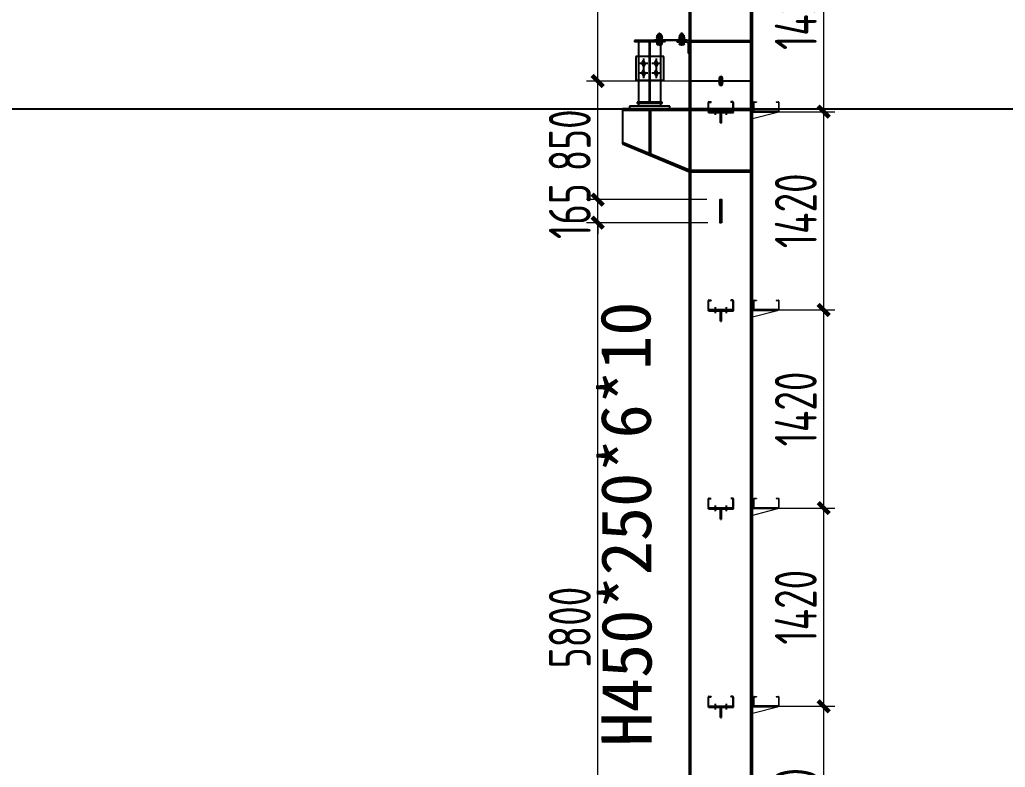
# Model space of a CAD drawing. Header units: millimetres. Extents: x -300006 to 582436, y -239689 to 0.
# Drawn here: x -70452 to -63390, y -219433 to -214077 of the extents above; entities that cross this region are included whole.
import ezdxf

# ---------------------------------------------------------------- set-up
doc = ezdxf.new("R2010")
doc.units = ezdxf.units.MM
for name, pattern in [('4', [5, 1.5, -1, 1.5, -1]), ('ACAD_ISO02W100', [15, 12, -3]), ('DIVIDE2', [15.875, 6.35, -3.175, 0, -3.175, 0, -3.175])]:
    doc.linetypes.add(name, pattern=pattern)
for name, color, linetype in [('CENTER', 1, 'Continuous'), ('OTHEA', 253, 'Continuous'), ('PUB_HATCH', 8, 'Continuous'), ('S', 3, '4'), ('一般文字', 6, 'Continuous'), ('螺栓', 15, 'Continuous')]:
    doc.layers.add(name, color=color, linetype=linetype)
doc.layers.add('钢架', color=7, linetype='Continuous', lineweight=25)
doc.styles.add('宋体', font='')
doc.styles.add('样式 1', font='gbenor.shx', dxfattribs={"width": 0.8, "height": 300})
doc.styles.get('宋体').set_extended_font_data('SimSun')
doc.dimstyles.new('1细化GJ实际标注', dxfattribs={"dimtxt": 800, "dimasz": 80, "dimexe": 80, "dimexo": 100, "dimgap": 50, "dimtad": 1, "dimdec": 0, "dimzin": 0, "dimdsep": 46, "dimtxsty": '样式 1', "dimblk1": 'ARCHTICK', "dimblk2": 'ARCHTICK', "dimsah": 1, "dimcen": 0.09, "dimdle": 50, "dimclrd": 252, "dimclre": 252, "dimclrt": 7, "dimadec": 0, "dimazin": 0, "dimtfac": 1, "dimtdec": 0, "dimtix": 1, "dimtmove": 2, "dimatfit": 3, "dimldrblk": 'ARCHTICK', "dimfxl": 80, "dimtolj": 1, "dimtzin": 0, "dimlwd": 13, "dimlwe": 13, "dimarcsym": 0})

# ---------------------------------------------------------------- blocks, each defined once
blk = doc.blocks.new('_ArchTick')
at = {"color": 0, "linetype": 'ByBlock', "const_width": 0.4}
blk.add_lwpolyline([(-0.5, -0.5), (0.5, 0.5)], dxfattribs=at)
blk = doc.blocks.new('*D438')
at = {"color": 252, "lineweight": 13, "ltscale": 1.5, "transparency": 16777216}
for p, q in [((-65102.5, -218995.8), (-64611.1, -218995.8)), ((-64691.1, -220465.8), (-64691.1, -218945.8)), ((-65102.5, -220415.8), (-64611.1, -220415.8))]:
    blk.add_line(p, q, dxfattribs=at)
at = {"layer": 'Defpoints', "color": 0, "ltscale": 1.5, "transparency": 16777216}
for p in [(-65202.5, -218995.8), (-64691.1, -218995.8), (-65202.5, -220415.8)]:
    blk.add_point(p, dxfattribs=at)
at = {"color": 252, "lineweight": 13, "ltscale": 1.5, "transparency": 16777216, "xscale": 80, "yscale": 80, "zscale": 80}
for p, rotation in [((-64691.1, -218995.8), 90), ((-64691.1, -220415.8), 270)]:
    blk.add_blockref('_ArchTick', p, dxfattribs=dict(at, rotation=rotation))
at = {"color": 7, "ltscale": 1.5, "transparency": 16777216, "insert": (-64891.1, -219705.8), "char_height": 300, "attachment_point": 5, "rotation": 90, "style": '样式 1'}
blk.add_mtext('\\A1;1420', dxfattribs=at)
blk = doc.blocks.new('*D439')
at = {"color": 252, "lineweight": 13, "ltscale": 1.5, "transparency": 16777216}
for p, q in [((-65102.5, -217575.8), (-64611.1, -217575.8)), ((-64691.1, -219045.8), (-64691.1, -217525.8)), ((-65102.5, -218995.8), (-64611.1, -218995.8))]:
    blk.add_line(p, q, dxfattribs=at)
at = {"layer": 'Defpoints', "color": 0, "ltscale": 1.5, "transparency": 16777216}
for p in [(-65202.5, -217575.8), (-64691.1, -217575.8), (-65202.5, -218995.8)]:
    blk.add_point(p, dxfattribs=at)
at = {"color": 252, "lineweight": 13, "ltscale": 1.5, "transparency": 16777216, "xscale": 80, "yscale": 80, "zscale": 80}
for p, rotation in [((-64691.1, -217575.8), 90), ((-64691.1, -218995.8), 270)]:
    blk.add_blockref('_ArchTick', p, dxfattribs=dict(at, rotation=rotation))
at = {"color": 7, "ltscale": 1.5, "transparency": 16777216, "insert": (-64891.1, -218285.8), "char_height": 300, "attachment_point": 5, "rotation": 90, "style": '样式 1'}
blk.add_mtext('\\A1;1420', dxfattribs=at)
blk = doc.blocks.new('*D440')
at = {"color": 252, "lineweight": 13, "ltscale": 1.5, "transparency": 16777216}
for p, q in [((-64691.1, -217625.8), (-64691.1, -216105.8)), ((-65102.5, -216155.8), (-64611.1, -216155.8)), ((-65102.5, -217575.8), (-64611.1, -217575.8))]:
    blk.add_line(p, q, dxfattribs=at)
at = {"layer": 'Defpoints', "color": 0, "ltscale": 1.5, "transparency": 16777216}
for p in [(-65202.5, -216155.8), (-64691.1, -216155.8), (-65202.5, -217575.8)]:
    blk.add_point(p, dxfattribs=at)
at = {"color": 252, "lineweight": 13, "ltscale": 1.5, "transparency": 16777216, "xscale": 80, "yscale": 80, "zscale": 80}
for p, rotation in [((-64691.1, -216155.8), 90), ((-64691.1, -217575.8), 270)]:
    blk.add_blockref('_ArchTick', p, dxfattribs=dict(at, rotation=rotation))
at = {"color": 7, "ltscale": 1.5, "transparency": 16777216, "insert": (-64891.1, -216865.8), "char_height": 300, "attachment_point": 5, "rotation": 90, "style": '样式 1'}
blk.add_mtext('\\A1;1420', dxfattribs=at)
blk = doc.blocks.new('*D441')
at = {"color": 252, "lineweight": 13, "ltscale": 1.5, "transparency": 16777216}
for p, q in [((-64691.1, -216205.8), (-64691.1, -214685.8)), ((-65102.5, -214735.8), (-64611.1, -214735.8)), ((-65102.5, -216155.8), (-64611.1, -216155.8))]:
    blk.add_line(p, q, dxfattribs=at)
at = {"layer": 'Defpoints', "color": 0, "ltscale": 1.5, "transparency": 16777216}
for p in [(-65202.5, -214735.8), (-64691.1, -214735.8), (-65202.5, -216155.8)]:
    blk.add_point(p, dxfattribs=at)
at = {"color": 252, "lineweight": 13, "ltscale": 1.5, "transparency": 16777216, "xscale": 80, "yscale": 80, "zscale": 80}
for p, rotation in [((-64691.1, -214735.8), 90), ((-64691.1, -216155.8), 270)]:
    blk.add_blockref('_ArchTick', p, dxfattribs=dict(at, rotation=rotation))
at = {"color": 7, "ltscale": 1.5, "transparency": 16777216, "insert": (-64891.1, -215445.8), "char_height": 300, "attachment_point": 5, "rotation": 90, "style": '样式 1'}
blk.add_mtext('\\A1;1420', dxfattribs=at)
blk = doc.blocks.new('*D442')
at = {"color": 252, "lineweight": 13, "ltscale": 1.5, "transparency": 16777216}
for p, q in [((-64691.1, -214785.8), (-64691.1, -213265.8)), ((-65102.5, -213315.8), (-64611.1, -213315.8)), ((-65102.5, -214735.8), (-64611.1, -214735.8))]:
    blk.add_line(p, q, dxfattribs=at)
at = {"layer": 'Defpoints', "color": 0, "ltscale": 1.5, "transparency": 16777216}
for p in [(-65202.5, -213315.8), (-64691.1, -213315.8), (-65202.5, -214735.8)]:
    blk.add_point(p, dxfattribs=at)
at = {"color": 252, "lineweight": 13, "ltscale": 1.5, "transparency": 16777216, "xscale": 80, "yscale": 80, "zscale": 80}
for p, rotation in [((-64691.1, -213315.8), 90), ((-64691.1, -214735.8), 270)]:
    blk.add_blockref('_ArchTick', p, dxfattribs=dict(at, rotation=rotation))
at = {"color": 7, "ltscale": 1.5, "transparency": 16777216, "insert": (-64891.1, -214025.8), "char_height": 300, "attachment_point": 5, "rotation": 90, "style": '样式 1'}
blk.add_mtext('\\A1;1420', dxfattribs=at)
blk = doc.blocks.new('A$C20BC0694')
at = {"layer": '螺栓'}
h = blk.add_hatch(color=256, dxfattribs=at)
h.paths.add_polyline_path([(58, 30), (35.3, 42), (35.3, 30)])
h.paths.add_polyline_path([(35.3, 30), (35.3, 42), (12.7, 30)])
h.paths.add_polyline_path([(12.7, 30), (35.3, 17.9), (35.3, 30)])
h.paths.add_polyline_path([(58, 30), (35.3, 30), (35.3, 17.9)])
at = {"layer": '螺栓', "color": 9}
for p, q in [((0, 30), (70.7, 30)), ((35.3, 0), (35.3, 60))]:
    blk.add_line(p, q, dxfattribs=at)
at = {"layer": '螺栓', "color": 1}
for p, q in [((35.3, 42), (12.7, 30)), ((35.3, 17.9), (12.7, 30)), ((35.3, 42), (58, 30)), ((35.3, 17.9), (58, 30))]:
    blk.add_line(p, q, dxfattribs=at)
blk = doc.blocks.new('螺栓')
at = {"layer": 'CENTER', "lineweight": 18, "ltscale": 10}
blk.add_line((-69.5, 0), (50, 0), dxfattribs=at)
at = {"layer": '螺栓'}
for p, q in [((-58, -18.1), (-58, 18.1)), ((-58, 18.1), (-58, -18.1)), ((-55.3, 22), (-42.4, 22)), ((-39.7, -18.1), (-39.7, 18.1)), ((-39.7, -18.1), (-39.7, 18.1)), ((-39.7, -11), (-39.7, 11)), ((0, -22), (0, 22)), ((2.7, 24.7), (4.6, 24.7)), ((7.3, 22), (7.3, -22)), ((7.3, -18.1), (7.3, 18.1)), ((10.1, 22), (22.9, 22)), ((25.7, -18.1), (25.7, 18.1)), ((25.7, -18.1), (25.7, 18.1)), ((25.7, -11), (25.7, 11)), ((25.7, 11), (36.7, 11)), ((36.7, 11), (39.4, 8.2)), ((39.4, 8.2), (39.4, -7.9)), ((-58, -14.1), (-58, -18.1)), ((-42.4, -22), (-55.3, -22)), ((4.6, -24.8), (2.7, -24.8)), ((7.3, -14.1), (7.3, -18.1)), ((22.9, -22), (10.1, -22)), ((34.8, -11), (25.7, -11)), ((37.1, -11), (34.8, -11)), ((39.4, -7.9), (37.1, -11))]:
    blk.add_line(p, q, dxfattribs=at)
at = {"layer": '螺栓', "color": 5, "linetype": 'ACAD_ISO02W100'}
for p, q in [((-58, -11), (-58, 11)), ((7.3, 11), (-39.7, 11)), ((7.3, -11), (7.3, 11)), ((-39.7, -11), (7.3, -11))]:
    blk.add_line(p, q, dxfattribs=at)
at = {"layer": '螺栓', "lineweight": 18}
for p, q in [((-55.3, 14.1), (-42.4, 14.1)), ((10.1, 14.1), (22.9, 14.1)), ((-55.3, -14.1), (-42.4, -14.1)), ((10.1, -14.1), (22.9, -14.1))]:
    blk.add_line(p, q, dxfattribs=at)
at = {"layer": '螺栓', "color": 5}
for p, q in [((26, 0), (25.8, -11)), ((26.2, 11), (26, 0)), ((27.5, 0), (27.4, -0.7)), ((27.5, 5.1), (27.5, 3.6)), ((27.5, 2.9), (27.5, 1.5)), ((27.5, 0.7), (27.5, 0)), ((27.7, 11), (27.6, 10.2)), ((27.6, 9.5), (27.6, 8)), ((27.6, 7.3), (27.6, 5.8)), ((28.9, 0), (28.7, -11)), ((29.1, 11), (28.9, 0)), ((30.5, 5.1), (30.4, 3.6)), ((30.4, 2.9), (30.4, 1.4)), ((30.4, 0.7), (30.4, 0)), ((30.4, 0), (30.4, -0.8)), ((30.6, 11), (30.5, 10.1)), ((30.5, 9.4), (30.5, 8)), ((30.5, 7.2), (30.5, 5.8)), ((31.8, 0), (31.6, -11)), ((32, 11), (31.8, 0)), ((33.4, 5), (33.3, 3.5)), ((33.3, 2.8), (33.3, 1.4)), ((33.3, 0.6), (33.3, 0)), ((33.3, 0), (33.3, -0.8)), ((33.4, 9.4), (33.4, 7.9)), ((33.4, 7.2), (33.4, 5.7)), ((33.5, 11), (33.5, 10.1)), ((34.7, 0), (34.5, -11)), ((34.9, 11), (34.7, 0)), ((36.2, 2.8), (36.2, 1.3)), ((36.2, 0.6), (36.2, 0)), ((36.2, 0), (36.2, -0.9)), ((36.4, 9.3), (36.3, 7.9)), ((36.3, 7.1), (36.3, 5.7)), ((36.3, 5), (36.3, 3.5)), ((36.4, 11), (36.4, 10)), ((37.6, 0), (37.5, -10.5)), ((37.8, 9.8), (37.6, 0)), ((39.2, 2.7), (39.1, 1.3)), ((39.1, 0.5), (39.1, 0)), ((39.1, 0), (39.1, -0.9)), ((39.3, 8.4), (39.2, 7.8)), ((39.2, 7.1), (39.2, 5.6)), ((39.2, 4.9), (39.2, 3.4)), ((27.4, -5.8), (27.3, -7.3)), ((27.3, -8), (27.3, -9.4)), ((27.3, -10.2), (27.3, -11)), ((27.4, -1.4), (27.4, -2.9)), ((27.4, -3.6), (27.4, -5.1)), ((30.3, -5.9), (30.2, -7.3)), ((30.2, -8), (30.2, -9.5)), ((30.2, -10.2), (30.2, -11)), ((30.3, -1.5), (30.3, -2.9)), ((30.3, -3.7), (30.3, -5.1)), ((33.1, -8.1), (33.1, -9.5)), ((33.1, -10.3), (33.1, -11)), ((33.3, -1.5), (33.2, -3)), ((33.2, -3.7), (33.2, -5.2)), ((33.2, -5.9), (33.2, -7.4)), ((36.1, -8.1), (36, -9.6)), ((36, -10.3), (36, -11)), ((36.2, -1.6), (36.1, -3.1)), ((36.1, -3.8), (36.1, -5.2)), ((36.1, -6), (36.1, -7.4)), ((39.1, -1.6), (39, -3.1)), ((39, -3.8), (39, -5.3)), ((39, -6), (39, -7.5)), ((39, -8.2), (39, -8.5))]:
    blk.add_line(p, q, dxfattribs=at)
at = {"layer": '螺栓'}
for centre, radius, start, end in [((-53.8, 18.1), 4.18, 110.03593, 249.96306), ((-20.3, 0), 37.7, 157.98788, 202.01112), ((-43.9, 18.1), 4.18, 290.03593, 69.96306), ((-77.4, 0), 37.7, 337.98788, 22.01112), ((2.7, 22), 2.75, 89.9995, 179.9995), ((4.6, 22), 2.75, 359.9995, 89.9995), ((11.5, 18.1), 4.18, 110.03593, 249.96306), ((45.1, 0), 37.7, 157.98788, 202.01112), ((21.5, 18.1), 4.18, 290.03593, 69.96306), ((-12.1, 0), 37.7, 337.98788, 22.01112), ((-53.8, -18.1), 4.18, 110.03593, 249.96306), ((-43.9, -18.1), 4.18, 290.03593, 69.96306), ((2.7, -22), 2.75, 179.9995, 269.9995), ((4.6, -22), 2.75, 269.9995, 359.9995), ((11.5, -18.1), 4.18, 110.03593, 249.96306), ((21.5, -18.1), 4.18, 290.03593, 69.96306)]:
    blk.add_arc(centre, radius, start, end, dxfattribs=at)
blk = doc.blocks.new('*D478')
at = {"color": 252, "lineweight": 13, "transparency": 16777216}
for p, q in [((-65522.5, -215530.7), (-66390.7, -215530.7)), ((-66310.7, -221380.7), (-66310.7, -215480.7)), ((-65527.5, -221330.7), (-66390.7, -221330.7))]:
    blk.add_line(p, q, dxfattribs=at)
at = {"layer": 'Defpoints', "color": 0, "transparency": 16777216}
for p in [(-66310.7, -215530.7), (-65422.5, -215530.7), (-65427.5, -221330.7)]:
    blk.add_point(p, dxfattribs=at)
at = {"color": 252, "lineweight": 13, "transparency": 16777216, "xscale": 80, "yscale": 80, "zscale": 80}
for p, rotation in [((-66310.7, -215530.7), 90), ((-66310.7, -221330.7), 270)]:
    blk.add_blockref('_ArchTick', p, dxfattribs=dict(at, rotation=rotation))
at = {"color": 7, "transparency": 16777216, "insert": (-66510.7, -218430.7), "char_height": 300, "attachment_point": 5, "rotation": 90, "style": '样式 1'}
blk.add_mtext('\\A1;5800', dxfattribs=at)
blk = doc.blocks.new('*D479')
at = {"color": 252, "lineweight": 13, "transparency": 16777216}
for p, q in [((-66310.7, -215365.7), (-66310.7, -215285.7)), ((-65527.5, -215365.7), (-66390.7, -215365.7)), ((-66310.7, -215530.7), (-66310.7, -215365.7)), ((-65522.5, -215530.7), (-66390.7, -215530.7)), ((-66310.7, -215530.7), (-66310.7, -215610.7))]:
    blk.add_line(p, q, dxfattribs=at)
at = {"layer": 'Defpoints', "color": 0, "transparency": 16777216}
for p in [(-66310.7, -215365.7), (-65427.5, -215365.7), (-65422.5, -215530.7)]:
    blk.add_point(p, dxfattribs=at)
at = {"color": 252, "lineweight": 13, "transparency": 16777216, "xscale": 80, "yscale": 80, "zscale": 80}
for p, rotation in [((-66310.7, -215365.7), 270), ((-66310.7, -215530.7), 90)]:
    blk.add_blockref('_ArchTick', p, dxfattribs=dict(at, rotation=rotation))
at = {"color": 7, "transparency": 16777216, "insert": (-66510.7, -215448.2), "char_height": 300, "attachment_point": 5, "rotation": 90, "style": '样式 1'}
blk.add_mtext('\\A1;165', dxfattribs=at)
blk = doc.blocks.new('*D480')
at = {"color": 252, "lineweight": 13, "transparency": 16777216}
for p, q in [((-66310.7, -215415.7), (-66310.7, -214465.7)), ((-65527.5, -214515.7), (-66390.7, -214515.7)), ((-65527.5, -215365.7), (-66390.7, -215365.7))]:
    blk.add_line(p, q, dxfattribs=at)
at = {"layer": 'Defpoints', "color": 0, "transparency": 16777216}
for p in [(-66310.7, -214515.7), (-65427.5, -214515.7), (-65427.5, -215365.7)]:
    blk.add_point(p, dxfattribs=at)
at = {"color": 252, "lineweight": 13, "transparency": 16777216, "xscale": 80, "yscale": 80, "zscale": 80}
for p, rotation in [((-66310.7, -214515.7), 90), ((-66310.7, -215365.7), 270)]:
    blk.add_blockref('_ArchTick', p, dxfattribs=dict(at, rotation=rotation))
at = {"color": 7, "transparency": 16777216, "insert": (-66510.7, -214940.7), "char_height": 300, "attachment_point": 5, "rotation": 90, "style": '样式 1'}
blk.add_mtext('\\A1;850', dxfattribs=at)
blk = doc.blocks.new('*D481')
at = {"color": 252, "lineweight": 13, "transparency": 16777216}
for p, q in [((-66310.7, -214565.7), (-66310.7, -212693.2)), ((-65527.5, -212743.2), (-66390.7, -212743.2)), ((-65527.5, -214515.7), (-66390.7, -214515.7))]:
    blk.add_line(p, q, dxfattribs=at)
at = {"layer": 'Defpoints', "color": 0, "transparency": 16777216}
for p in [(-66310.7, -212743.2), (-65427.5, -212743.2), (-65427.5, -214515.7)]:
    blk.add_point(p, dxfattribs=at)
at = {"color": 252, "lineweight": 13, "transparency": 16777216, "xscale": 80, "yscale": 80, "zscale": 80}
for p, rotation in [((-66310.7, -212743.2), 90), ((-66310.7, -214515.7), 270)]:
    blk.add_blockref('_ArchTick', p, dxfattribs=dict(at, rotation=rotation))
at = {"color": 7, "transparency": 16777216, "insert": (-66510.7, -213629.4), "char_height": 300, "attachment_point": 5, "rotation": 90, "style": '样式 1'}
blk.add_mtext('\\A1;1772', dxfattribs=at)

msp = doc.modelspace()

# ---------------------------------------------------------------- hatches: boundary and pattern name
at = {"ltscale": 1.5}
h = msp.add_hatch(dxfattribs=at)
h.set_pattern_fill('ANSI31', color=0, scale=50, style=0)
h.set_pattern_definition([(45, (-2540477.1363, 1850409.2664), (-4.419417382, 4.419417382), [])])
h.paths.add_polyline_path([(-65422.5, -215530.7), (-65432.5, -215530.7), (-65432.5, -215365.7), (-65422.5, -215365.7)])

# ---------------------------------------------------------------- linework, layer by layer
at = {"color": 0}
for p, q in [((-65642.5, -221915.7), (-65642.5, -211780.9)), ((-65212.5, -221915.7), (-65212.5, -211914.7)), ((-65202.5, -221915.7), (-65202.5, -211915.7)), ((-65652.5, -221915.7), (-65652.5, -212711.2)), ((-65652.5, -214225.7), (-65212.5, -214225.7)), ((-65652.5, -214235.7), (-65212.5, -214235.7)), ((-65652.5, -214715.7), (-66132.5, -214715.7)), ((-65652.5, -214727.7), (-66132.5, -214727.7)), ((-65642.5, -215153.7), (-65212.5, -215153.7)), ((-65642.5, -215165.7), (-65212.5, -215165.7))]:
    msp.add_line(p, q, dxfattribs=at)
for p, q in [((-65427.5, -214553.4), (-65427.5, -214477.9)), ((-65448.3, -214515.7), (-65406.6, -214515.7)), ((-65439.5, -214495.7), (-65439.5, -214535.7)), ((-65415.5, -214535.7), (-65415.5, -214495.7))]:
    msp.add_line(p, q)
at = {"color": 0, "ltscale": 1.5}
for p, q in [((-65212.5, -214515.7), (-65642.5, -214515.7)), ((-66132.5, -214715.7), (-66132.5, -214965.7)), ((-65942.5, -214715.7), (-65942.5, -215028)), ((-65937.5, -214715.7), (-65937.5, -215030)), ((-65932.5, -214715.7), (-65932.5, -215032)), ((-65212.5, -214715.7), (-65642.5, -214715.7)), ((-65212.5, -214727.7), (-65642.5, -214727.7)), ((-66132.5, -214952.8), (-65652.5, -215152.8)), ((-66132.5, -214965.7), (-65652.5, -215165.7))]:
    msp.add_line(p, q, dxfattribs=at)
at = {"color": 3}
for p, q in [((-65517.5, -214730.8), (-65517.5, -214670.8)), ((-65515.5, -214730.8), (-65515.5, -214670.8)), ((-65512.5, -214665.8), (-65497.5, -214665.8)), ((-65512.5, -214667.8), (-65497.5, -214667.8)), ((-65497.5, -214667.8), (-65497.5, -214665.8)), ((-65342.5, -214665.8), (-65357.5, -214665.8)), ((-65357.5, -214665.8), (-65357.5, -214667.8)), ((-65342.5, -214667.8), (-65357.5, -214667.8)), ((-65339.5, -214730.8), (-65339.5, -214670.8)), ((-65337.5, -214730.8), (-65337.5, -214670.8)), ((-65517.5, -214735.8), (-65337.5, -214735.8)), ((-65517.5, -214741.8), (-65517.5, -214735.8)), ((-65517.5, -214741.8), (-65337.5, -214741.8)), ((-65512.5, -214733.8), (-65342.5, -214733.8)), ((-65430.5, -214815.8), (-65430.5, -214741.8)), ((-65424.5, -214815.8), (-65424.5, -214741.8)), ((-65337.5, -214741.8), (-65337.5, -214735.8)), ((-65430.5, -214815.8), (-65424.5, -214815.8)), ((-65517.5, -216150.8), (-65517.5, -216090.8)), ((-65515.5, -216150.8), (-65515.5, -216090.8)), ((-65512.5, -216085.8), (-65497.5, -216085.8)), ((-65512.5, -216087.8), (-65497.5, -216087.8)), ((-65497.5, -216087.8), (-65497.5, -216085.8)), ((-65342.5, -216085.8), (-65357.5, -216085.8)), ((-65357.5, -216085.8), (-65357.5, -216087.8)), ((-65342.5, -216087.8), (-65357.5, -216087.8)), ((-65339.5, -216150.8), (-65339.5, -216090.8)), ((-65337.5, -216150.8), (-65337.5, -216090.8)), ((-65517.5, -216155.8), (-65337.5, -216155.8)), ((-65517.5, -216161.8), (-65517.5, -216155.8)), ((-65517.5, -216161.8), (-65337.5, -216161.8)), ((-65512.5, -216153.8), (-65342.5, -216153.8)), ((-65430.5, -216235.8), (-65430.5, -216161.8)), ((-65424.5, -216235.8), (-65424.5, -216161.8)), ((-65337.5, -216161.8), (-65337.5, -216155.8)), ((-65430.5, -216235.8), (-65424.5, -216235.8)), ((-65517.5, -217570.8), (-65517.5, -217510.8)), ((-65515.5, -217570.8), (-65515.5, -217510.8)), ((-65512.5, -217505.8), (-65497.5, -217505.8)), ((-65512.5, -217507.8), (-65497.5, -217507.8)), ((-65497.5, -217507.8), (-65497.5, -217505.8)), ((-65342.5, -217505.8), (-65357.5, -217505.8)), ((-65357.5, -217505.8), (-65357.5, -217507.8)), ((-65342.5, -217507.8), (-65357.5, -217507.8)), ((-65339.5, -217570.8), (-65339.5, -217510.8)), ((-65337.5, -217570.8), (-65337.5, -217510.8)), ((-65517.5, -217575.8), (-65337.5, -217575.8)), ((-65517.5, -217581.8), (-65517.5, -217575.8)), ((-65517.5, -217581.8), (-65337.5, -217581.8)), ((-65512.5, -217573.8), (-65342.5, -217573.8)), ((-65430.5, -217655.8), (-65430.5, -217581.8)), ((-65424.5, -217655.8), (-65424.5, -217581.8)), ((-65337.5, -217581.8), (-65337.5, -217575.8)), ((-65430.5, -217655.8), (-65424.5, -217655.8)), ((-65517.5, -218990.8), (-65517.5, -218930.8)), ((-65515.5, -218990.8), (-65515.5, -218930.8)), ((-65512.5, -218925.8), (-65497.5, -218925.8)), ((-65512.5, -218927.8), (-65497.5, -218927.8)), ((-65497.5, -218927.8), (-65497.5, -218925.8)), ((-65342.5, -218925.8), (-65357.5, -218925.8)), ((-65357.5, -218925.8), (-65357.5, -218927.8)), ((-65342.5, -218927.8), (-65357.5, -218927.8)), ((-65339.5, -218990.8), (-65339.5, -218930.8)), ((-65337.5, -218990.8), (-65337.5, -218930.8)), ((-65517.5, -218995.8), (-65337.5, -218995.8)), ((-65517.5, -219001.8), (-65517.5, -218995.8)), ((-65517.5, -219001.8), (-65337.5, -219001.8)), ((-65512.5, -218993.8), (-65342.5, -218993.8)), ((-65430.5, -219075.8), (-65430.5, -219001.8)), ((-65424.5, -219075.8), (-65424.5, -219001.8)), ((-65337.5, -219001.8), (-65337.5, -218995.8)), ((-65430.5, -219075.8), (-65424.5, -219075.8))]:
    msp.add_line(p, q, dxfattribs=at)
at = {"color": 3, "lineweight": 13}
for p, q in [((-65192.4, -214732.9), (-65192.7, -214667.9)), ((-65192.4, -214732.9), (-65192.7, -214667.9)), ((-65189.4, -214730.9), (-65189.7, -214669.9)), ((-65189.4, -214730.9), (-65189.7, -214669.9)), ((-65189.6, -214664.9), (-65172.6, -214665)), ((-65189.6, -214664.9), (-65172.6, -214665)), ((-65187.7, -214667.9), (-65172.7, -214668)), ((-65187.7, -214667.9), (-65172.7, -214668)), ((-65172.6, -214665), (-65172.7, -214668)), ((-65172.6, -214665), (-65172.7, -214668)), ((-65032.4, -214664.9), (-65015.4, -214664.9)), ((-65032.4, -214664.9), (-65032.4, -214667.9)), ((-65032.4, -214664.9), (-65032.4, -214667.9)), ((-65032.4, -214664.9), (-65015.4, -214664.9)), ((-65032.4, -214667.9), (-65017.4, -214667.9)), ((-65032.4, -214667.9), (-65017.4, -214667.9)), ((-65015.4, -214669.9), (-65015.2, -214730.9)), ((-65015.4, -214669.9), (-65015.2, -214730.9)), ((-65012.4, -214667.9), (-65012.2, -214732.9)), ((-65012.4, -214667.9), (-65012.2, -214732.9)), ((-65014.6, -214735.8), (-65202.5, -214735.8)), ((-65014.7, -214735.9), (-65202.5, -214735.8)), ((-65202.5, -214735.8), (-65202.4, -214787.5)), ((-65202.5, -214735.8), (-65202.4, -214787.5)), ((-65014.7, -214735.9), (-65202.5, -214735.8)), ((-65014.6, -214735.8), (-65202.5, -214735.8)), ((-65022.2, -214741.9), (-65202.5, -214741.8)), ((-65022.2, -214741.9), (-65202.5, -214741.8)), ((-65022.2, -214741.9), (-65202.5, -214741.8)), ((-65022.2, -214741.9), (-65202.5, -214741.8)), ((-65022.2, -214741.9), (-65202.4, -214787.5)), ((-65022.2, -214741.9), (-65202.4, -214787.5)), ((-65015.2, -214735.9), (-65189.5, -214735.9)), ((-65015.2, -214735.9), (-65189.5, -214735.9)), ((-65017.2, -214732.9), (-65187.4, -214732.9)), ((-65017.2, -214732.9), (-65187.4, -214732.9)), ((-65022.2, -214735.9), (-65022.2, -214741.9)), ((-65022.2, -214735.9), (-65022.2, -214741.9)), ((-65192.4, -216152.9), (-65192.7, -216087.9)), ((-65192.4, -216152.9), (-65192.7, -216087.9)), ((-65189.4, -216150.9), (-65189.7, -216089.9)), ((-65189.4, -216150.9), (-65189.7, -216089.9)), ((-65189.6, -216084.9), (-65172.6, -216085)), ((-65189.6, -216084.9), (-65172.6, -216085)), ((-65187.7, -216087.9), (-65172.7, -216088)), ((-65187.7, -216087.9), (-65172.7, -216088)), ((-65172.6, -216085), (-65172.7, -216088)), ((-65172.6, -216085), (-65172.7, -216088)), ((-65032.4, -216084.9), (-65015.4, -216084.9)), ((-65032.4, -216084.9), (-65032.4, -216087.9)), ((-65032.4, -216084.9), (-65032.4, -216087.9)), ((-65032.4, -216084.9), (-65015.4, -216084.9)), ((-65032.4, -216087.9), (-65017.4, -216087.9)), ((-65032.4, -216087.9), (-65017.4, -216087.9)), ((-65015.4, -216089.9), (-65015.2, -216150.9)), ((-65015.4, -216089.9), (-65015.2, -216150.9)), ((-65012.4, -216087.9), (-65012.2, -216152.9)), ((-65012.4, -216087.9), (-65012.2, -216152.9)), ((-65014.6, -216155.8), (-65202.5, -216155.8)), ((-65014.7, -216155.9), (-65202.5, -216155.8)), ((-65202.5, -216155.8), (-65202.4, -216207.5)), ((-65202.5, -216155.8), (-65202.4, -216207.5)), ((-65014.7, -216155.9), (-65202.5, -216155.8)), ((-65014.6, -216155.8), (-65202.5, -216155.8)), ((-65022.2, -216161.9), (-65202.5, -216161.8)), ((-65022.2, -216161.9), (-65202.5, -216161.8)), ((-65022.2, -216161.9), (-65202.5, -216161.8)), ((-65022.2, -216161.9), (-65202.5, -216161.8)), ((-65022.2, -216161.9), (-65202.4, -216207.5)), ((-65022.2, -216161.9), (-65202.4, -216207.5)), ((-65015.2, -216155.9), (-65189.5, -216155.9)), ((-65015.2, -216155.9), (-65189.5, -216155.9)), ((-65017.2, -216152.9), (-65187.4, -216152.9)), ((-65017.2, -216152.9), (-65187.4, -216152.9)), ((-65022.2, -216155.9), (-65022.2, -216161.9)), ((-65022.2, -216155.9), (-65022.2, -216161.9)), ((-65192.4, -217572.9), (-65192.7, -217507.9)), ((-65192.4, -217572.9), (-65192.7, -217507.9)), ((-65189.4, -217570.9), (-65189.7, -217509.9)), ((-65189.4, -217570.9), (-65189.7, -217509.9)), ((-65189.6, -217504.9), (-65172.6, -217505)), ((-65189.6, -217504.9), (-65172.6, -217505)), ((-65187.7, -217507.9), (-65172.7, -217508)), ((-65187.7, -217507.9), (-65172.7, -217508)), ((-65172.6, -217505), (-65172.7, -217508)), ((-65172.6, -217505), (-65172.7, -217508)), ((-65032.4, -217504.9), (-65015.4, -217504.9)), ((-65032.4, -217504.9), (-65032.4, -217507.9)), ((-65032.4, -217504.9), (-65032.4, -217507.9)), ((-65032.4, -217504.9), (-65015.4, -217504.9)), ((-65032.4, -217507.9), (-65017.4, -217507.9)), ((-65032.4, -217507.9), (-65017.4, -217507.9)), ((-65015.4, -217509.9), (-65015.2, -217570.9)), ((-65015.4, -217509.9), (-65015.2, -217570.9)), ((-65012.4, -217507.9), (-65012.2, -217572.9)), ((-65012.4, -217507.9), (-65012.2, -217572.9)), ((-65014.6, -217575.8), (-65202.5, -217575.8)), ((-65014.7, -217575.9), (-65202.5, -217575.8)), ((-65202.5, -217575.8), (-65202.4, -217627.5)), ((-65202.5, -217575.8), (-65202.4, -217627.5)), ((-65014.7, -217575.9), (-65202.5, -217575.8)), ((-65014.6, -217575.8), (-65202.5, -217575.8)), ((-65022.2, -217581.9), (-65202.5, -217581.8)), ((-65022.2, -217581.9), (-65202.5, -217581.8)), ((-65022.2, -217581.9), (-65202.5, -217581.8)), ((-65022.2, -217581.9), (-65202.5, -217581.8)), ((-65022.2, -217581.9), (-65202.4, -217627.5)), ((-65022.2, -217581.9), (-65202.4, -217627.5)), ((-65015.2, -217575.9), (-65189.5, -217575.9)), ((-65015.2, -217575.9), (-65189.5, -217575.9)), ((-65017.2, -217572.9), (-65187.4, -217572.9)), ((-65017.2, -217572.9), (-65187.4, -217572.9)), ((-65022.2, -217575.9), (-65022.2, -217581.9)), ((-65022.2, -217575.9), (-65022.2, -217581.9)), ((-65192.4, -218992.9), (-65192.7, -218927.9)), ((-65192.4, -218992.9), (-65192.7, -218927.9)), ((-65189.4, -218990.9), (-65189.7, -218929.9)), ((-65189.4, -218990.9), (-65189.7, -218929.9)), ((-65189.6, -218924.9), (-65172.6, -218925)), ((-65189.6, -218924.9), (-65172.6, -218925)), ((-65187.7, -218927.9), (-65172.7, -218928)), ((-65187.7, -218927.9), (-65172.7, -218928)), ((-65172.6, -218925), (-65172.7, -218928)), ((-65172.6, -218925), (-65172.7, -218928)), ((-65032.4, -218924.9), (-65015.4, -218924.9)), ((-65032.4, -218924.9), (-65032.4, -218927.9)), ((-65032.4, -218924.9), (-65032.4, -218927.9)), ((-65032.4, -218924.9), (-65015.4, -218924.9)), ((-65032.4, -218927.9), (-65017.4, -218927.9)), ((-65032.4, -218927.9), (-65017.4, -218927.9)), ((-65015.4, -218929.9), (-65015.2, -218990.9)), ((-65015.4, -218929.9), (-65015.2, -218990.9)), ((-65012.4, -218927.9), (-65012.2, -218992.9)), ((-65012.4, -218927.9), (-65012.2, -218992.9)), ((-65014.6, -218995.8), (-65202.5, -218995.8)), ((-65014.7, -218995.9), (-65202.5, -218995.8)), ((-65202.5, -218995.8), (-65202.4, -219047.5)), ((-65202.5, -218995.8), (-65202.4, -219047.5)), ((-65014.7, -218995.9), (-65202.5, -218995.8)), ((-65014.6, -218995.8), (-65202.5, -218995.8)), ((-65022.2, -219001.9), (-65202.5, -219001.8)), ((-65022.2, -219001.9), (-65202.5, -219001.8)), ((-65022.2, -219001.9), (-65202.5, -219001.8)), ((-65022.2, -219001.9), (-65202.5, -219001.8)), ((-65022.2, -219001.9), (-65202.4, -219047.5)), ((-65022.2, -219001.9), (-65202.4, -219047.5)), ((-65015.2, -218995.9), (-65189.5, -218995.9)), ((-65015.2, -218995.9), (-65189.5, -218995.9)), ((-65017.2, -218992.9), (-65187.4, -218992.9)), ((-65017.2, -218992.9), (-65187.4, -218992.9)), ((-65022.2, -218995.9), (-65022.2, -219001.9)), ((-65022.2, -218995.9), (-65022.2, -219001.9))]:
    msp.add_line(p, q, dxfattribs=at)
at = {"color": 1}
msp.add_line((-113565.6, -214715.7), (-52679.5, -214715.7), dxfattribs=at)
at = {"color": 3, "linetype": 'DIVIDE2', "ltscale": 10}
for p, q in [((-65467.5, -214758.5), (-65467.5, -214717)), ((-65387.5, -214758.5), (-65387.5, -214717)), ((-65467.5, -216178.5), (-65467.5, -216137)), ((-65387.5, -216178.5), (-65387.5, -216137)), ((-65467.5, -217598.5), (-65467.5, -217557)), ((-65387.5, -217598.5), (-65387.5, -217557)), ((-65467.5, -219018.5), (-65467.5, -218977)), ((-65387.5, -219018.5), (-65387.5, -218977))]:
    msp.add_line(p, q, dxfattribs=at)
at = {"color": 0, "ltscale": 1.5}
msp.add_lwpolyline([(-65422.5, -215530.7), (-65432.5, -215530.7), (-65432.5, -215365.7), (-65422.5, -215365.7)], close=True, dxfattribs=at)
for centre, start, end in [((-65427.5, -214495.7), 0, 180), ((-65427.5, -214535.7), 180, 0)]:
    msp.add_arc(centre, 12, start, end)
at = {"color": 3}
for centre, radius, start, end in [((-65512.5, -214670.8), 5, 90, 180), ((-65512.5, -214670.8), 3, 90, 180), ((-65342.5, -214670.8), 5, 0, 90), ((-65342.5, -214670.8), 3, 0, 90), ((-65512.5, -214730.8), 5, 180, 270), ((-65512.5, -214730.8), 3, 180, 270), ((-65342.5, -214730.8), 5, 270, 0), ((-65342.5, -214730.8), 3, 270, 0), ((-65512.5, -216090.8), 5, 90, 180), ((-65512.5, -216090.8), 3, 90, 180), ((-65342.5, -216090.8), 5, 0, 90), ((-65342.5, -216090.8), 3, 0, 90), ((-65512.5, -216150.8), 5, 180, 270), ((-65512.5, -216150.8), 3, 180, 270), ((-65342.5, -216150.8), 5, 270, 0), ((-65342.5, -216150.8), 3, 270, 0), ((-65512.5, -217510.8), 5, 90, 180), ((-65512.5, -217510.8), 3, 90, 180), ((-65342.5, -217510.8), 5, 0, 90), ((-65342.5, -217510.8), 3, 0, 90), ((-65512.5, -217570.8), 5, 180, 270), ((-65512.5, -217570.8), 3, 180, 270), ((-65342.5, -217570.8), 5, 270, 0), ((-65342.5, -217570.8), 3, 270, 0), ((-65512.5, -218930.8), 5, 90, 180), ((-65512.5, -218930.8), 3, 90, 180), ((-65342.5, -218930.8), 5, 0, 90), ((-65342.5, -218930.8), 3, 0, 90), ((-65512.5, -218990.8), 5, 180, 270), ((-65512.5, -218990.8), 3, 180, 270), ((-65342.5, -218990.8), 5, 270, 0), ((-65342.5, -218990.8), 3, 270, 0)]:
    msp.add_arc(centre, radius, start, end, dxfattribs=at)
at = {"color": 3, "lineweight": 13}
for centre, radius, start, end in [((-65189.7, -214667.9), 3, 89.74495, 179.74494), ((-65189.7, -214667.9), 3, 89.74495, 179.74494), ((-65187.7, -214669.9), 2, 89.74495, 179.74494), ((-65187.7, -214669.9), 2, 89.74495, 179.74494), ((-65017.4, -214669.9), 2, 359.74494, 89.74495), ((-65017.4, -214669.9), 2, 359.74494, 89.74495), ((-65015.4, -214667.9), 3, 359.74494, 89.74495), ((-65015.4, -214667.9), 3, 359.74494, 89.74495), ((-65189.4, -214732.9), 3, 179.74494, 269.74495), ((-65189.4, -214732.9), 3, 179.74494, 269.74495), ((-65187.4, -214730.9), 2, 179.74494, 269.74495), ((-65187.4, -214730.9), 2, 179.74494, 269.74495), ((-65017.2, -214730.9), 2, 269.74495, 359.74494), ((-65017.2, -214730.9), 2, 269.74495, 359.74494), ((-65015.2, -214732.9), 3, 269.74495, 359.74494), ((-65015.2, -214732.9), 3, 269.74495, 359.74494), ((-65189.7, -216087.9), 3, 89.74495, 179.74494), ((-65189.7, -216087.9), 3, 89.74495, 179.74494), ((-65187.7, -216089.9), 2, 89.74495, 179.74494), ((-65187.7, -216089.9), 2, 89.74495, 179.74494), ((-65017.4, -216089.9), 2, 359.74494, 89.74495), ((-65017.4, -216089.9), 2, 359.74494, 89.74495), ((-65015.4, -216087.9), 3, 359.74494, 89.74495), ((-65015.4, -216087.9), 3, 359.74494, 89.74495), ((-65189.4, -216152.9), 3, 179.74494, 269.74495), ((-65189.4, -216152.9), 3, 179.74494, 269.74495), ((-65187.4, -216150.9), 2, 179.74494, 269.74495), ((-65187.4, -216150.9), 2, 179.74494, 269.74495), ((-65017.2, -216150.9), 2, 269.74495, 359.74494), ((-65017.2, -216150.9), 2, 269.74495, 359.74494), ((-65015.2, -216152.9), 3, 269.74495, 359.74494), ((-65015.2, -216152.9), 3, 269.74495, 359.74494), ((-65189.7, -217507.9), 3, 89.74495, 179.74494), ((-65189.7, -217507.9), 3, 89.74495, 179.74494), ((-65187.7, -217509.9), 2, 89.74495, 179.74494), ((-65187.7, -217509.9), 2, 89.74495, 179.74494), ((-65017.4, -217509.9), 2, 359.74494, 89.74495), ((-65017.4, -217509.9), 2, 359.74494, 89.74495), ((-65015.4, -217507.9), 3, 359.74494, 89.74495), ((-65015.4, -217507.9), 3, 359.74494, 89.74495), ((-65189.4, -217572.9), 3, 179.74494, 269.74495), ((-65189.4, -217572.9), 3, 179.74494, 269.74495), ((-65187.4, -217570.9), 2, 179.74494, 269.74495), ((-65187.4, -217570.9), 2, 179.74494, 269.74495), ((-65017.2, -217570.9), 2, 269.74495, 359.74494), ((-65017.2, -217570.9), 2, 269.74495, 359.74494), ((-65015.2, -217572.9), 3, 269.74495, 359.74494), ((-65015.2, -217572.9), 3, 269.74495, 359.74494), ((-65189.7, -218927.9), 3, 89.74495, 179.74494), ((-65189.7, -218927.9), 3, 89.74495, 179.74494), ((-65187.7, -218929.9), 2, 89.74495, 179.74494), ((-65187.7, -218929.9), 2, 89.74495, 179.74494), ((-65017.4, -218929.9), 2, 359.74494, 89.74495), ((-65017.4, -218929.9), 2, 359.74494, 89.74495), ((-65015.4, -218927.9), 3, 359.74494, 89.74495), ((-65015.4, -218927.9), 3, 359.74494, 89.74495), ((-65189.4, -218992.9), 3, 179.74494, 269.74495), ((-65189.4, -218992.9), 3, 179.74494, 269.74495), ((-65187.4, -218990.9), 2, 179.74494, 269.74495), ((-65187.4, -218990.9), 2, 179.74494, 269.74495), ((-65017.2, -218990.9), 2, 269.74495, 359.74494), ((-65017.2, -218990.9), 2, 269.74495, 359.74494), ((-65015.2, -218992.9), 3, 269.74495, 359.74494), ((-65015.2, -218992.9), 3, 269.74495, 359.74494)]:
    msp.add_arc(centre, radius, start, end, dxfattribs=at)
at = {"layer": 'OTHEA', "color": 0}
msp.add_line((-65642.5, -214221.7), (-65642.5, -214215.7), dxfattribs=at)
at = {"layer": 'PUB_HATCH', "color": 0}
for p, q in [((-65827.5, -214225.7), (-66047.5, -214225.7)), ((-66047.5, -214225.7), (-66047.5, -214235.7)), ((-65827.5, -214235.7), (-66047.5, -214235.7)), ((-65940.5, -214667.7), (-65940.5, -214235.7)), ((-65937.5, -214667.7), (-65937.5, -214235.7)), ((-65934.5, -214667.7), (-65934.5, -214235.7)), ((-65902.5, -214225.7), (-65902.5, -214219.7)), ((-65902.5, -214219.7), (-65672.5, -214219.7)), ((-65672.5, -214225.7), (-65872.5, -214225.7)), ((-65827.5, -214235.7), (-65827.5, -214225.7)), ((-65707.5, -214219.7), (-65707.5, -214225.7)), ((-65672.5, -214219.7), (-65672.5, -214219.7)), ((-65672.5, -214219.7), (-65672.5, -214225.7)), ((-65847.5, -214667.7), (-66027.5, -214667.7)), ((-66027.5, -214667.7), (-66027.5, -214675.7)), ((-65847.5, -214675.7), (-66027.5, -214675.7)), ((-65847.5, -214675.7), (-65847.5, -214667.7)), ((-65792.5, -214695.7), (-66082.5, -214695.7)), ((-66082.5, -214695.7), (-66082.5, -214715.7)), ((-66082.5, -214715.7), (-65792.5, -214715.7)), ((-65792.5, -214715.7), (-65792.5, -214695.7))]:
    msp.add_line(p, q, dxfattribs=at)
at = {"layer": 'PUB_HATCH', "color": 4}
for p, q in [((-65857.5, -214229.7), (-66017.5, -214229.7)), ((-66017.5, -214229.7), (-66017.5, -214695.7)), ((-65857.5, -214695.7), (-65857.5, -214229.7)), ((-65857.5, -214695.7), (-66017.5, -214695.7))]:
    msp.add_line(p, q, dxfattribs=at)
at = {"layer": 'PUB_HATCH', "color": 6}
for p, q in [((-65837.5, -214340.7), (-66037.5, -214340.7)), ((-66037.5, -214340.7), (-66037.5, -214510.7)), ((-65852.4, -214340.7), (-66022.4, -214340.7)), ((-65837.5, -214510.7), (-65837.5, -214340.7)), ((-66037.5, -214510.7), (-65837.5, -214510.7))]:
    msp.add_line(p, q, dxfattribs=at)
at = {"layer": 'S', "linetype": 'ByBlock'}
msp.add_lwpolyline([(-65652.5, -214225.7), (-65742.5, -214225.7), (-65742.5, -214232.3, 0.414214), (-65739.1, -214235.7), (-65673.7, -214235.7, -0.414214), (-65662.5, -214246.9), (-65662.5, -214312.3, 0.414214), (-65659.1, -214315.7), (-65652.5, -214315.7)], format="xyb", close=True, dxfattribs=at)

# ---------------------------------------------------------------- block references
at = {"color": 6, "xscale": -1, "rotation": 90}
for p in [(-65952.5, -214355.3), (-65862.5, -214355.3), (-65952.5, -214425.3), (-65862.5, -214425.3)]:
    msp.add_blockref('A$C20BC0694', p, dxfattribs=at)
at = {"layer": '钢架', "color": 3, "lineweight": 18, "yscale": 0.7999999998137355}
for p, xscale, zscale, rotation in [((-65867.5, -214208.5), 0.7999999998137355, 0.7999999998137355, 90), ((-65707.5, -214208.5), -0.7999999998137355, 0.8, 270)]:
    msp.add_blockref('螺栓', p, dxfattribs=dict(at, xscale=xscale, zscale=zscale, rotation=rotation))

# ---------------------------------------------------------------- texts
at = {"layer": '一般文字', "color": 4, "lineweight": 20, "style": '宋体'}
msp.add_text('H450*250*6*10', height=360.5, rotation=90.18, dxfattribs=at).set_placement((-65922.7, -219283.4))

# ---------------------------------------------------------------- dimensions: what is measured, and where the dimension line sits
at = {"color": 0}
for base, p1, p2, picture, middle in [((-66310.6956, -212743.1964), (-65427.4574, -214515.6679), (-65427.4574, -212743.1964), '*D481', (-66510.6956, -213629.4321)), ((-66310.7, -214515.7), (-65427.5, -215365.7), (-65427.5, -214515.7), '*D480', (-66510.7, -214940.7)), ((-66310.7, -215365.7), (-65422.5, -215530.7), (-65427.5, -215365.7), '*D479', (-66510.7, -215448.2)), ((-66310.7, -215530.7), (-65427.5, -221330.7), (-65422.5, -215530.7), '*D478', (-66510.7, -218430.7))]:
    dim = msp.add_linear_dim(base=base, p1=p1, p2=p2, angle=90, dimstyle='1细化GJ实际标注', dxfattribs=at)
    dim.commit()
    dim.dimension.update_dxf_attribs({"geometry": picture, "text_midpoint": middle})
at = {"color": 0, "ltscale": 1.5}
for base, p1, p2, picture, middle in [((-64691.1, -213315.8), (-65202.5, -214735.8), (-65202.5, -213315.8), '*D442', (-64891.1, -214025.8)), ((-64691.1, -214735.8), (-65202.5, -216155.8), (-65202.5, -214735.8), '*D441', (-64891.1, -215445.8)), ((-64691.1, -216155.8), (-65202.5, -217575.8), (-65202.5, -216155.8), '*D440', (-64891.1, -216865.8)), ((-64691.1, -217575.8), (-65202.5, -218995.8), (-65202.5, -217575.8), '*D439', (-64891.1, -218285.8)), ((-64691.1, -218995.8), (-65202.5, -220415.8), (-65202.5, -218995.8), '*D438', (-64891.1, -219705.8))]:
    dim = msp.add_linear_dim(base=base, p1=p1, p2=p2, angle=90, dimstyle='1细化GJ实际标注', dxfattribs=at)
    dim.commit()
    dim.dimension.update_dxf_attribs({"geometry": picture, "text_midpoint": middle})

doc.saveas('drawing.dxf')
